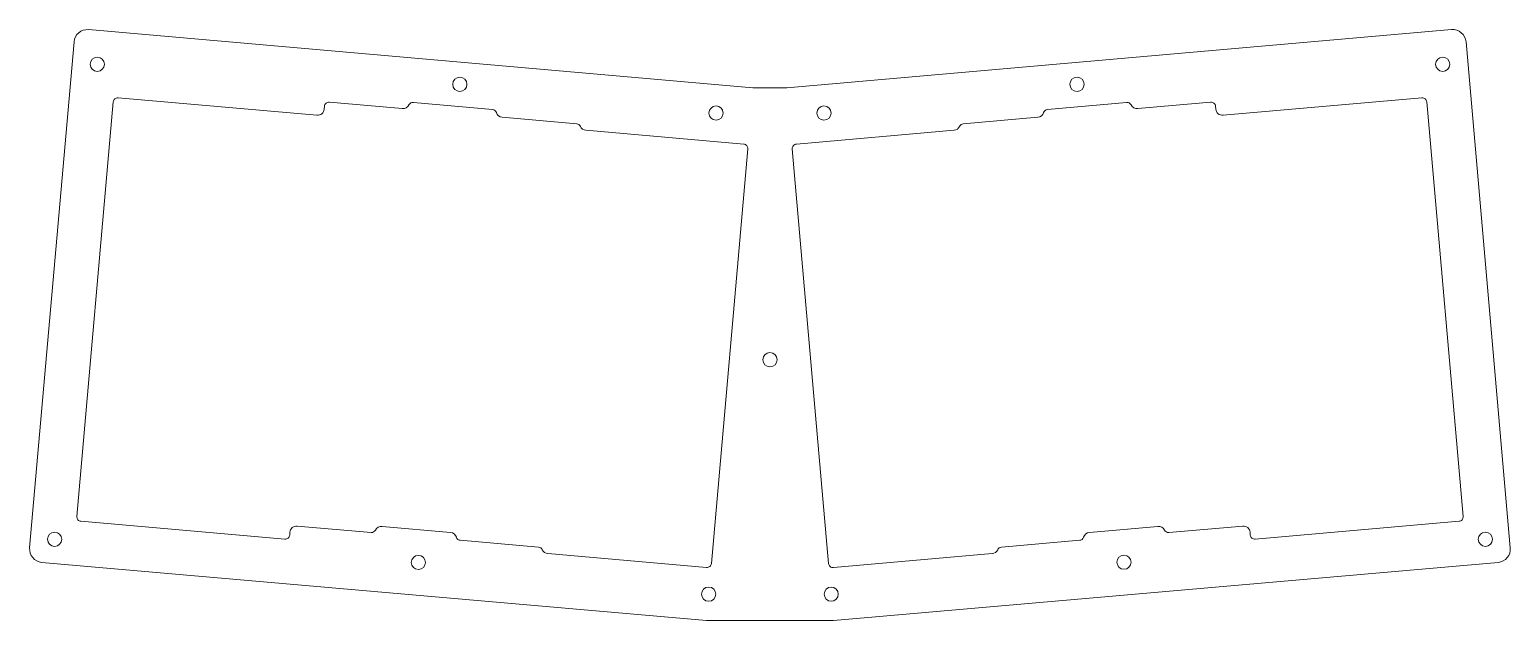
# Model space of a CAD drawing. Header units: inches. Extents: x 261 to 595, y -520 to -386.
import ezdxf

# ---------------------------------------------------------------- set-up
doc = ezdxf.new("R2010")
doc.units = ezdxf.units.IN
doc.header["$MEASUREMENT"] = 0

msp = doc.modelspace()

# ---------------------------------------------------------------- linework, layer by layer
at = {"color": 1, "lineweight": 0}
msp.add_lwpolyline([(442.23, -519.72), (413.65, -519.72), (263.8, -506.61, -0.414214), (261.07, -503.36), (271.07, -389.12, -0.414214), (274.31, -386.4), (424.06, -399.5), (431.7, -399.51), (581.57, -386.4, -0.414214), (584.82, -389.12), (594.81, -503.36, -0.414214), (592.09, -506.61)], format="xyb", close=True, dxfattribs=at)
for points in [[(272.63, -497.35), (318.58, -501.37, 0.414214), (319.68, -500.45), (319.73, -499.81, -0.414214), (321.38, -498.43), (338.02, -499.88, 0.305615), (339.01, -499.33, -0.305615), (340.5, -498.51), (355.94, -499.86, -0.305615), (357.26, -500.93, 0.305615), (358.14, -501.64), (375.79, -503.19, -0.267949), (376.62, -503.77, 0.267949), (377.87, -504.64), (413.65, -507.77, 0.414214), (414.73, -506.87), (422.92, -413.3, 0.414214), (422.01, -412.22), (386.45, -409.11, -0.267949), (385.2, -408.23, 0.267949), (384.37, -407.65), (367.59, -406.18, -0.305615), (366.26, -405.11, 0.305615), (365.38, -404.39), (347.55, -402.83, 0.305615), (346.56, -403.38, -0.305615), (345.07, -404.21), (328.62, -402.77, 0.414214), (327.52, -403.69), (327.46, -404.33, -0.414214), (325.81, -405.71), (280.99, -401.79, 0.414214), (279.91, -402.7), (271.72, -496.27, 0.414214), (272.63, -497.35, 0.414214)], [(583.25, -497.35), (537.31, -501.37, -0.414214), (536.2, -500.45), (536.15, -499.81, 0.414214), (534.5, -498.43), (517.87, -499.88, -0.305615), (516.87, -499.33, 0.305615), (515.38, -498.51), (499.95, -499.86, 0.305615), (498.62, -500.93, -0.305615), (497.74, -501.64), (480.1, -503.19, 0.267949), (479.26, -503.77, -0.267949), (478.02, -504.65), (442.24, -507.78, -0.414214), (441.15, -506.87), (432.97, -413.3, -0.414214), (433.88, -412.22), (469.43, -409.11, 0.267949), (470.68, -408.23, -0.267949), (471.51, -407.65), (488.3, -406.18, 0.305615), (489.62, -405.11, -0.305615), (490.5, -404.39), (508.33, -402.83, -0.305615), (509.33, -403.38, 0.305615), (510.82, -404.21), (527.26, -402.77, -0.414214), (528.36, -403.7), (528.42, -404.33, 0.414214), (530.07, -405.71), (574.89, -401.79, -0.414214), (575.98, -402.7), (584.16, -496.27, -0.414214), (583.25, -497.35, -0.414214)]]:
    msp.add_lwpolyline(points, format="xyb", dxfattribs=at)
for centre in [(276.32, -394.22), (579.57, -394.22), (358.04, -398.74), (497.14, -398.74), (415.78, -405.22), (440.11, -405.22), (427.94, -460.88), (266.7, -501.41), (589.19, -501.41), (348.69, -506.63), (507.72, -506.58), (414.12, -513.79), (441.74, -513.79)]:
    msp.add_circle(centre, 1.6, dxfattribs=at)

doc.saveas('drawing.dxf')
